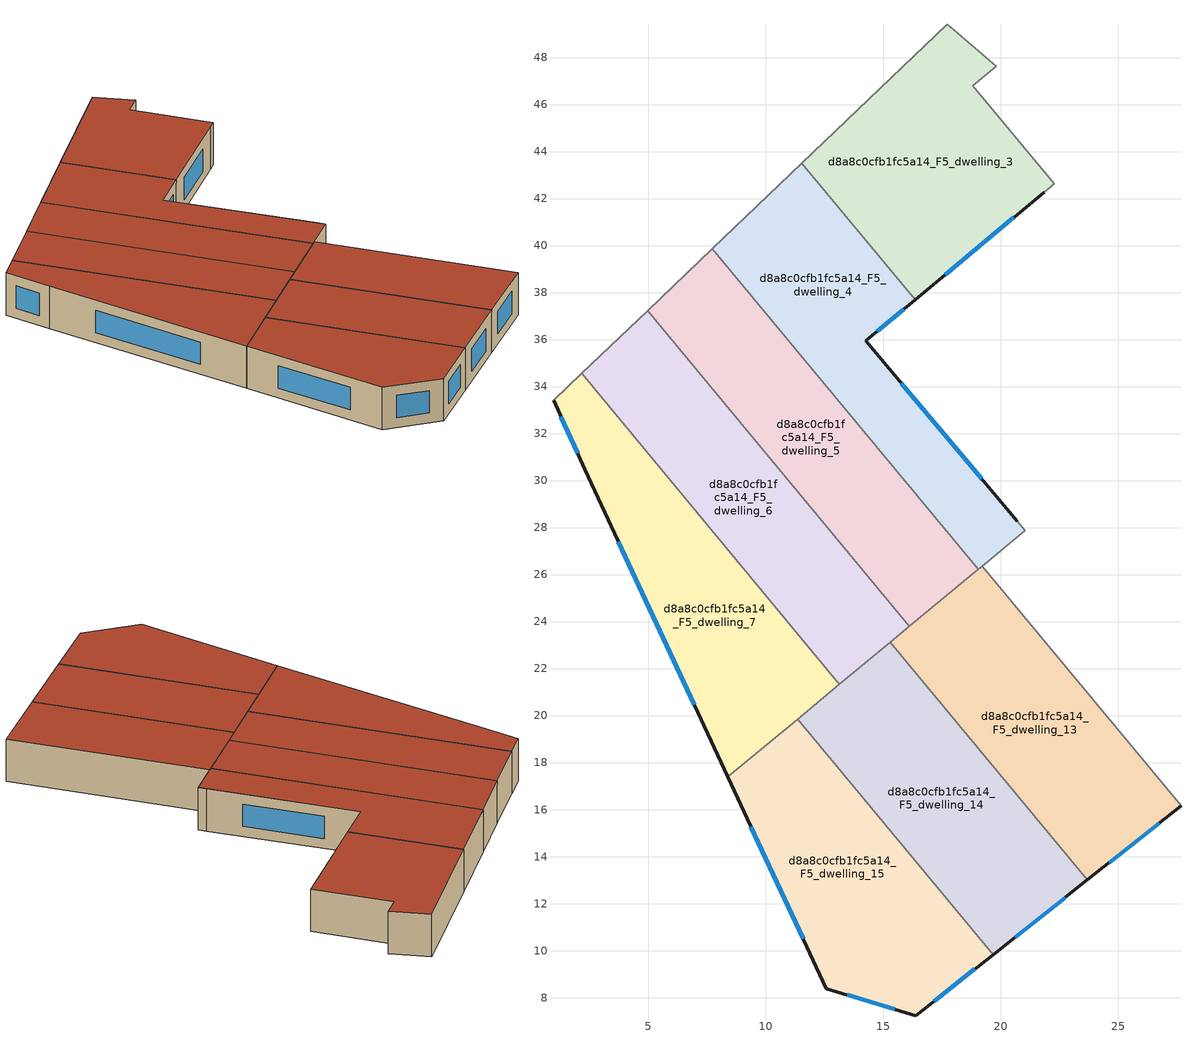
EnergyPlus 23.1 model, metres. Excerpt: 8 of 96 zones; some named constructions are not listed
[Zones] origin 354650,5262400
d8a8c0cfb1fc5a14_F5_dwelling_13
 floor to d8a8c0cfb1fc5a14_F4_dwelling_13 (EU_floor_Construction): 19.22,26.36 27.68,16.16 23.7,13 15.31,23.12 z15
 wall outside (EU_wall_Construction): 23.7,13 27.68,16.16 z15:18
 wall to d8a8c0cfb1fc5a14_F5_dwelling_12 (EU_wall_Construction): 27.68,16.16 19.22,26.36 z15:18
 wall to d8a8c0cfb1fc5a14_F5_dwelling_14 (EU_wall_Construction): 15.31,23.12 23.7,13 z15:18
 wall to d8a8c0cfb1fc5a14_F5_dwelling_5 (EU_wall_Construction): 19.05,26.22 16.12,23.79 z15:18
 wall to d8a8c0cfb1fc5a14_F5_dwelling_4 (EU_wall_Construction): 19.22,26.36 19.05,26.22 z15:18
 wall to d8a8c0cfb1fc5a14_F5_dwelling_6 (EU_wall_Construction): 16.12,23.79 15.31,23.12 z15:18
 window (EU_Window_Construction): 24.63,13.74 26.74,15.42 z15.7:17.3
 roof outside (EU_roof_Construction): 27.68,16.16 19.22,26.36 15.31,23.12 23.7,13 z18
d8a8c0cfb1fc5a14_F5_dwelling_14
 floor to d8a8c0cfb1fc5a14_F4_dwelling_14 (EU_floor_Construction): 15.31,23.12 23.7,13 19.68,9.83 11.37,19.85 z15
 wall outside (EU_wall_Construction): 19.68,9.83 23.7,13 z15:18
 wall to d8a8c0cfb1fc5a14_F5_dwelling_15 (EU_wall_Construction): 11.37,19.85 19.68,9.83 z15:18
 wall to d8a8c0cfb1fc5a14_F5_dwelling_6 (EU_wall_Construction): 15.31,23.12 13.14,21.32 z15:18
 wall to d8a8c0cfb1fc5a14_F5_dwelling_7 (EU_wall_Construction): 13.14,21.32 11.37,19.85 z15:18
 window (EU_Window_Construction): 20.62,10.57 22.75,12.26 z15.7:17.3
 roof outside (EU_roof_Construction): 23.7,13 15.31,23.12 11.37,19.85 19.68,9.83 z18
d8a8c0cfb1fc5a14_F5_dwelling_15
 floor to d8a8c0cfb1fc5a14_F4_dwelling_15 (EU_floor_Construction): 11.37,19.85 19.68,9.83 16.4,7.23 12.58,8.38 8.4,17.39 z15
 wall outside (EU_wall_Construction): 8.4,17.39 12.58,8.38 16.4,7.23 19.68,9.83 z15:18
 wall to d8a8c0cfb1fc5a14_F5_dwelling_7 (EU_wall_Construction): 11.37,19.85 8.4,17.39 z15:18
 window (EU_Window_Construction): 17.17,7.84 18.91,9.22 / 13.48,8.11 15.5,7.5 / 9.38,15.27 11.6,10.5 z15.7:17.3
 roof outside (EU_roof_Construction): 19.68,9.83 11.37,19.85 8.4,17.39 12.58,8.38 16.4,7.23 z18
d8a8c0cfb1fc5a14_F5_dwelling_3
 floor to d8a8c0cfb1fc5a14_F4_dwelling_3 (EU_floor_Construction): 19.81,47.62 18.82,46.8 22.28,42.63 16.36,37.69 11.55,43.5 17.74,49.41 z15
 wall outside (EU_wall_Construction): 16.36,37.69 21.85,42.27 z15:18
 wall to d8a8c0cfb1fc5a14_F5_dwelling_4 (EU_wall_Construction): 11.55,43.5 16.36,37.69 z15:18
 wall adiabatic (EU_wall_Construction): 18.82,46.8 19.81,47.62 17.74,49.41 11.55,43.5 z15:18
 wall to d8a8c0cfb1fc5a14_F5_dwelling_2 (EU_wall_Construction): 21.85,42.27 22.28,42.63 18.83,46.8 z15:18
 window (EU_Window_Construction): 17.65,38.77 20.56,41.2 z15.7:17.3
 roof outside (EU_roof_Construction): 22.28,42.63 18.82,46.8 19.81,47.62 17.74,49.41 11.55,43.5 16.36,37.69 z18
d8a8c0cfb1fc5a14_F5_dwelling_4
 floor to d8a8c0cfb1fc5a14_F4_dwelling_4 (EU_floor_Construction): 16.36,37.69 14.27,35.94 21.04,27.87 19.05,26.22 7.74,39.87 11.55,43.5 z15
 wall outside (EU_wall_Construction): 20.7,28.27 14.27,35.94 16.36,37.69 z15:18
 wall to d8a8c0cfb1fc5a14_F5_dwelling_5 (EU_wall_Construction): 7.74,39.87 19.05,26.22 z15:18
 wall adiabatic (EU_wall_Construction): 11.55,43.5 7.74,39.87 z15:18
 wall to d8a8c0cfb1fc5a14_F5_dwelling_12 (EU_wall_Construction): 19.22,26.36 21.04,27.87 20.71,28.26 z15:18
 window (EU_Window_Construction): 14.76,36.35 15.87,37.28 / 19.19,30.07 15.78,34.14 z15.7:17.3
 roof outside (EU_roof_Construction): 21.04,27.87 14.27,35.94 16.36,37.69 11.55,43.5 7.74,39.87 19.05,26.22 z18
d8a8c0cfb1fc5a14_F5_dwelling_5
 floor to d8a8c0cfb1fc5a14_F4_dwelling_5 (EU_floor_Construction): 7.74,39.87 19.05,26.22 16.12,23.79 4.98,37.23 z15
 wall to d8a8c0cfb1fc5a14_F5_dwelling_6 (EU_wall_Construction): 4.98,37.23 16.12,23.79 z15:18
 wall adiabatic (EU_wall_Construction): 7.74,39.87 4.98,37.23 z15:18
 roof outside (EU_roof_Construction): 19.05,26.22 7.74,39.87 4.98,37.23 16.12,23.79 z18
d8a8c0cfb1fc5a14_F5_dwelling_6
 floor to d8a8c0cfb1fc5a14_F4_dwelling_6 (EU_floor_Construction): 4.98,37.23 16.12,23.79 13.14,21.32 2.17,34.56 z15
 wall to d8a8c0cfb1fc5a14_F5_dwelling_7 (EU_wall_Construction): 2.17,34.56 13.14,21.32 z15:18
 wall adiabatic (EU_wall_Construction): 4.98,37.23 2.17,34.56 z15:18
 roof outside (EU_roof_Construction): 16.12,23.79 4.98,37.23 2.17,34.56 13.14,21.32 z18
d8a8c0cfb1fc5a14_F5_dwelling_7
 floor to d8a8c0cfb1fc5a14_F4_dwelling_7 (EU_floor_Construction): 2.17,34.56 13.14,21.32 8.4,17.39 2.31,30.48 0.98,33.41 z15
 wall outside (EU_wall_Construction): 0.98,33.41 2.31,30.48 8.4,17.39 z15:18
 wall adiabatic (EU_wall_Construction): 2.17,34.56 0.98,33.41 z15:18
 window (EU_Window_Construction): 3.74,27.41 6.97,20.46 / 1.29,32.72 2,31.17 z15.7:17.3
 roof outside (EU_roof_Construction): 13.14,21.32 2.17,34.56 0.98,33.41 2.31,30.48 8.4,17.39 z18
[HVACTEMPLATE:THERMOSTAT] Constant Heating Setpoint=20; Constant Cooling Setpoint=50
EU_HeatOnly_d8a8c0cfb1fc5a14_F0_dwelling_0; EU_HeatOnly_d8a8c0cfb1fc5a14_F0_dwelling_1; EU_HeatOnly_d8a8c0cfb1fc5a14_F0_dwelling_2; EU_HeatOnly_d8a8c0cfb1fc5a14_F0_dwelling_3; EU_HeatOnly_d8a8c0cfb1fc5a14_F0_dwelling_4; EU_HeatOnly_d8a8c0cfb1fc5a14_F0_dwelling_5; EU_HeatOnly_d8a8c0cfb1fc5a14_F0_dwelling_6; EU_HeatOnly_d8a8c0cfb1fc5a14_F0_dwelling_7; EU_HeatOnly_d8a8c0cfb1fc5a14_F0_dwelling_8; EU_HeatOnly_d8a8c0cfb1fc5a14_F0_dwelling_9; EU_HeatOnly_d8a8c0cfb1fc5a14_F0_dwelling_10; EU_HeatOnly_d8a8c0cfb1fc5a14_F0_dwelling_11; EU_HeatOnly_d8a8c0cfb1fc5a14_F0_dwelling_12; EU_HeatOnly_d8a8c0cfb1fc5a14_F0_dwelling_13; EU_HeatOnly_d8a8c0cfb1fc5a14_F0_dwelling_14; EU_HeatOnly_d8a8c0cfb1fc5a14_F0_dwelling_15; EU_HeatOnly_d8a8c0cfb1fc5a14_F1_dwelling_0; EU_HeatOnly_d8a8c0cfb1fc5a14_F1_dwelling_1; EU_HeatOnly_d8a8c0cfb1fc5a14_F1_dwelling_2; EU_HeatOnly_d8a8c0cfb1fc5a14_F1_dwelling_3; EU_HeatOnly_d8a8c0cfb1fc5a14_F1_dwelling_4; EU_HeatOnly_d8a8c0cfb1fc5a14_F1_dwelling_5; EU_HeatOnly_d8a8c0cfb1fc5a14_F1_dwelling_6; EU_HeatOnly_d8a8c0cfb1fc5a14_F1_dwelling_7; EU_HeatOnly_d8a8c0cfb1fc5a14_F1_dwelling_8; EU_HeatOnly_d8a8c0cfb1fc5a14_F1_dwelling_9; EU_HeatOnly_d8a8c0cfb1fc5a14_F1_dwelling_10; EU_HeatOnly_d8a8c0cfb1fc5a14_F1_dwelling_11; EU_HeatOnly_d8a8c0cfb1fc5a14_F1_dwelling_12; EU_HeatOnly_d8a8c0cfb1fc5a14_F1_dwelling_13; EU_HeatOnly_d8a8c0cfb1fc5a14_F1_dwelling_14; EU_HeatOnly_d8a8c0cfb1fc5a14_F1_dwelling_15; EU_HeatOnly_d8a8c0cfb1fc5a14_F2_dwelling_0; EU_HeatOnly_d8a8c0cfb1fc5a14_F2_dwelling_1; EU_HeatOnly_d8a8c0cfb1fc5a14_F2_dwelling_2; EU_HeatOnly_d8a8c0cfb1fc5a14_F2_dwelling_3; EU_HeatOnly_d8a8c0cfb1fc5a14_F2_dwelling_4; EU_HeatOnly_d8a8c0cfb1fc5a14_F2_dwelling_5; EU_HeatOnly_d8a8c0cfb1fc5a14_F2_dwelling_6; EU_HeatOnly_d8a8c0cfb1fc5a14_F2_dwelling_7; EU_HeatOnly_d8a8c0cfb1fc5a14_F2_dwelling_8; EU_HeatOnly_d8a8c0cfb1fc5a14_F2_dwelling_9; EU_HeatOnly_d8a8c0cfb1fc5a14_F2_dwelling_10; EU_HeatOnly_d8a8c0cfb1fc5a14_F2_dwelling_11; EU_HeatOnly_d8a8c0cfb1fc5a14_F2_dwelling_12; EU_HeatOnly_d8a8c0cfb1fc5a14_F2_dwelling_13; EU_HeatOnly_d8a8c0cfb1fc5a14_F2_dwelling_14; EU_HeatOnly_d8a8c0cfb1fc5a14_F2_dwelling_15; EU_HeatOnly_d8a8c0cfb1fc5a14_F3_dwelling_0; EU_HeatOnly_d8a8c0cfb1fc5a14_F3_dwelling_1; EU_HeatOnly_d8a8c0cfb1fc5a14_F3_dwelling_2; EU_HeatOnly_d8a8c0cfb1fc5a14_F3_dwelling_3; EU_HeatOnly_d8a8c0cfb1fc5a14_F3_dwelling_4; EU_HeatOnly_d8a8c0cfb1fc5a14_F3_dwelling_5; EU_HeatOnly_d8a8c0cfb1fc5a14_F3_dwelling_6; EU_HeatOnly_d8a8c0cfb1fc5a14_F3_dwelling_7; EU_HeatOnly_d8a8c0cfb1fc5a14_F3_dwelling_8; EU_HeatOnly_d8a8c0cfb1fc5a14_F3_dwelling_9; EU_HeatOnly_d8a8c0cfb1fc5a14_F3_dwelling_10; EU_HeatOnly_d8a8c0cfb1fc5a14_F3_dwelling_11; EU_HeatOnly_d8a8c0cfb1fc5a14_F3_dwelling_12; EU_HeatOnly_d8a8c0cfb1fc5a14_F3_dwelling_13; EU_HeatOnly_d8a8c0cfb1fc5a14_F3_dwelling_14; EU_HeatOnly_d8a8c0cfb1fc5a14_F3_dwelling_15; EU_HeatOnly_d8a8c0cfb1fc5a14_F4_dwelling_0; EU_HeatOnly_d8a8c0cfb1fc5a14_F4_dwelling_1; EU_HeatOnly_d8a8c0cfb1fc5a14_F4_dwelling_2; EU_HeatOnly_d8a8c0cfb1fc5a14_F4_dwelling_3; EU_HeatOnly_d8a8c0cfb1fc5a14_F4_dwelling_4; EU_HeatOnly_d8a8c0cfb1fc5a14_F4_dwelling_5; EU_HeatOnly_d8a8c0cfb1fc5a14_F4_dwelling_6; EU_HeatOnly_d8a8c0cfb1fc5a14_F4_dwelling_7; EU_HeatOnly_d8a8c0cfb1fc5a14_F4_dwelling_8; EU_HeatOnly_d8a8c0cfb1fc5a14_F4_dwelling_9; EU_HeatOnly_d8a8c0cfb1fc5a14_F4_dwelling_10; EU_HeatOnly_d8a8c0cfb1fc5a14_F4_dwelling_11; EU_HeatOnly_d8a8c0cfb1fc5a14_F4_dwelling_12; EU_HeatOnly_d8a8c0cfb1fc5a14_F4_dwelling_13; EU_HeatOnly_d8a8c0cfb1fc5a14_F4_dwelling_14; EU_HeatOnly_d8a8c0cfb1fc5a14_F4_dwelling_15; EU_HeatOnly_d8a8c0cfb1fc5a14_F5_dwelling_0; EU_HeatOnly_d8a8c0cfb1fc5a14_F5_dwelling_1; EU_HeatOnly_d8a8c0cfb1fc5a14_F5_dwelling_2; EU_HeatOnly_d8a8c0cfb1fc5a14_F5_dwelling_3; EU_HeatOnly_d8a8c0cfb1fc5a14_F5_dwelling_4; EU_HeatOnly_d8a8c0cfb1fc5a14_F5_dwelling_5; EU_HeatOnly_d8a8c0cfb1fc5a14_F5_dwelling_6; EU_HeatOnly_d8a8c0cfb1fc5a14_F5_dwelling_7; EU_HeatOnly_d8a8c0cfb1fc5a14_F5_dwelling_8; EU_HeatOnly_d8a8c0cfb1fc5a14_F5_dwelling_9; EU_HeatOnly_d8a8c0cfb1fc5a14_F5_dwelling_10; EU_HeatOnly_d8a8c0cfb1fc5a14_F5_dwelling_11; EU_HeatOnly_d8a8c0cfb1fc5a14_F5_dwelling_12; EU_HeatOnly_d8a8c0cfb1fc5a14_F5_dwelling_13; EU_HeatOnly_d8a8c0cfb1fc5a14_F5_dwelling_14; EU_HeatOnly_d8a8c0cfb1fc5a14_F5_dwelling_15
[SCHEDULE:CONSTANT]
Name | Hourly Value
EU_AlwaysOn | 1
EU_CoolingOff | 0
[SCHEDULE:FILE] Column Number=1; Rows to Skip at Top=0; Number of Hours of Data=8760; Column Separator=Comma; Interpolate to Timestep=No; Minutes per Item=60; Adjust Schedule for Daylight Savings=Yes
Name | File
EU_Step8_GainSchedule_d8a8c0cfb1fc5a14_F1_dwelling_9_f000 | ../../schedules/d8a8c0cfb1fc5a14/d8a8c0cfb1fc5a14_F1_dwelling_9_f000_gain.csv
EU_Step8_GainSchedule_d8a8c0cfb1fc5a14_F1_dwelling_10_f000 | ../../schedules/d8a8c0cfb1fc5a14/d8a8c0cfb1fc5a14_F1_dwelling_10_f000_gain.csv
EU_Step8_GainSchedule_d8a8c0cfb1fc5a14_F1_dwelling_11_f000 | ../../schedules/d8a8c0cfb1fc5a14/d8a8c0cfb1fc5a14_F1_dwelling_11_f000_gain.csv
EU_Step8_GainSchedule_d8a8c0cfb1fc5a14_F1_dwelling_12_f000 | ../../schedules/d8a8c0cfb1fc5a14/d8a8c0cfb1fc5a14_F1_dwelling_12_f000_gain.csv
EU_Step8_GainSchedule_d8a8c0cfb1fc5a14_F1_dwelling_13_f000 | ../../schedules/d8a8c0cfb1fc5a14/d8a8c0cfb1fc5a14_F1_dwelling_13_f000_gain.csv
EU_Step8_GainSchedule_d8a8c0cfb1fc5a14_F1_dwelling_14_f000 | ../../schedules/d8a8c0cfb1fc5a14/d8a8c0cfb1fc5a14_F1_dwelling_14_f000_gain.csv
EU_Step8_GainSchedule_d8a8c0cfb1fc5a14_F1_dwelling_15_f000 | ../../schedules/d8a8c0cfb1fc5a14/d8a8c0cfb1fc5a14_F1_dwelling_15_f000_gain.csv
EU_Step8_GainSchedule_d8a8c0cfb1fc5a14_F3_dwelling_7_f000 | ../../schedules/d8a8c0cfb1fc5a14/d8a8c0cfb1fc5a14_F3_dwelling_7_f000_gain.csv
EU_Step8_GainSchedule_d8a8c0cfb1fc5a14_F3_dwelling_8_f000 | ../../schedules/d8a8c0cfb1fc5a14/d8a8c0cfb1fc5a14_F3_dwelling_8_f000_gain.csv
EU_Step8_GainSchedule_d8a8c0cfb1fc5a14_F3_dwelling_9_f000 | ../../schedules/d8a8c0cfb1fc5a14/d8a8c0cfb1fc5a14_F3_dwelling_9_f000_gain.csv
EU_Step8_GainSchedule_d8a8c0cfb1fc5a14_F3_dwelling_10_f000 | ../../schedules/d8a8c0cfb1fc5a14/d8a8c0cfb1fc5a14_F3_dwelling_10_f000_gain.csv
EU_Step8_GainSchedule_d8a8c0cfb1fc5a14_F3_dwelling_11_f000 | ../../schedules/d8a8c0cfb1fc5a14/d8a8c0cfb1fc5a14_F3_dwelling_11_f000_gain.csv
EU_Step8_GainSchedule_d8a8c0cfb1fc5a14_F3_dwelling_12_f000 | ../../schedules/d8a8c0cfb1fc5a14/d8a8c0cfb1fc5a14_F3_dwelling_12_f000_gain.csv
EU_Step8_GainSchedule_d8a8c0cfb1fc5a14_F3_dwelling_13_f000 | ../../schedules/d8a8c0cfb1fc5a14/d8a8c0cfb1fc5a14_F3_dwelling_13_f000_gain.csv
EU_Step8_GainSchedule_d8a8c0cfb1fc5a14_F3_dwelling_14_f000 | ../../schedules/d8a8c0cfb1fc5a14/d8a8c0cfb1fc5a14_F3_dwelling_14_f000_gain.csv
EU_Step8_GainSchedule_d8a8c0cfb1fc5a14_F3_dwelling_15_f000 | ../../schedules/d8a8c0cfb1fc5a14/d8a8c0cfb1fc5a14_F3_dwelling_15_f000_gain.csv
EU_Step8_GainSchedule_d8a8c0cfb1fc5a14_F5_dwelling_2_f000 | ../../schedules/d8a8c0cfb1fc5a14/d8a8c0cfb1fc5a14_F5_dwelling_2_f000_gain.csv
EU_Step8_GainSchedule_d8a8c0cfb1fc5a14_F5_dwelling_3_f000 | ../../schedules/d8a8c0cfb1fc5a14/d8a8c0cfb1fc5a14_F5_dwelling_3_f000_gain.csv
EU_Step8_GainSchedule_d8a8c0cfb1fc5a14_F5_dwelling_4_f000 | ../../schedules/d8a8c0cfb1fc5a14/d8a8c0cfb1fc5a14_F5_dwelling_4_f000_gain.csv
EU_Step8_GainSchedule_d8a8c0cfb1fc5a14_F5_dwelling_5_f000 | ../../schedules/d8a8c0cfb1fc5a14/d8a8c0cfb1fc5a14_F5_dwelling_5_f000_gain.csv
EU_Step8_GainSchedule_d8a8c0cfb1fc5a14_F5_dwelling_6_f000 | ../../schedules/d8a8c0cfb1fc5a14/d8a8c0cfb1fc5a14_F5_dwelling_6_f000_gain.csv
EU_Step8_GainSchedule_d8a8c0cfb1fc5a14_F5_dwelling_7_f000 | ../../schedules/d8a8c0cfb1fc5a14/d8a8c0cfb1fc5a14_F5_dwelling_7_f000_gain.csv
EU_Step8_GainSchedule_d8a8c0cfb1fc5a14_F5_dwelling_8_f000 | ../../schedules/d8a8c0cfb1fc5a14/d8a8c0cfb1fc5a14_F5_dwelling_8_f000_gain.csv
EU_Step8_GainSchedule_d8a8c0cfb1fc5a14_F5_dwelling_9_f000 | ../../schedules/d8a8c0cfb1fc5a14/d8a8c0cfb1fc5a14_F5_dwelling_9_f000_gain.csv
EU_Step8_GainSchedule_d8a8c0cfb1fc5a14_F5_dwelling_10_f000 | ../../schedules/d8a8c0cfb1fc5a14/d8a8c0cfb1fc5a14_F5_dwelling_10_f000_gain.csv
EU_Step8_GainSchedule_d8a8c0cfb1fc5a14_F5_dwelling_11_f000 | ../../schedules/d8a8c0cfb1fc5a14/d8a8c0cfb1fc5a14_F5_dwelling_11_f000_gain.csv
EU_Step8_GainSchedule_d8a8c0cfb1fc5a14_F5_dwelling_12_f000 | ../../schedules/d8a8c0cfb1fc5a14/d8a8c0cfb1fc5a14_F5_dwelling_12_f000_gain.csv
EU_Step8_GainSchedule_d8a8c0cfb1fc5a14_F5_dwelling_13_f000 | ../../schedules/d8a8c0cfb1fc5a14/d8a8c0cfb1fc5a14_F5_dwelling_13_f000_gain.csv
EU_Step8_GainSchedule_d8a8c0cfb1fc5a14_F5_dwelling_14_f000 | ../../schedules/d8a8c0cfb1fc5a14/d8a8c0cfb1fc5a14_F5_dwelling_14_f000_gain.csv
EU_Step8_GainSchedule_d8a8c0cfb1fc5a14_F5_dwelling_15_f000 | ../../schedules/d8a8c0cfb1fc5a14/d8a8c0cfb1fc5a14_F5_dwelling_15_f000_gain.csv
